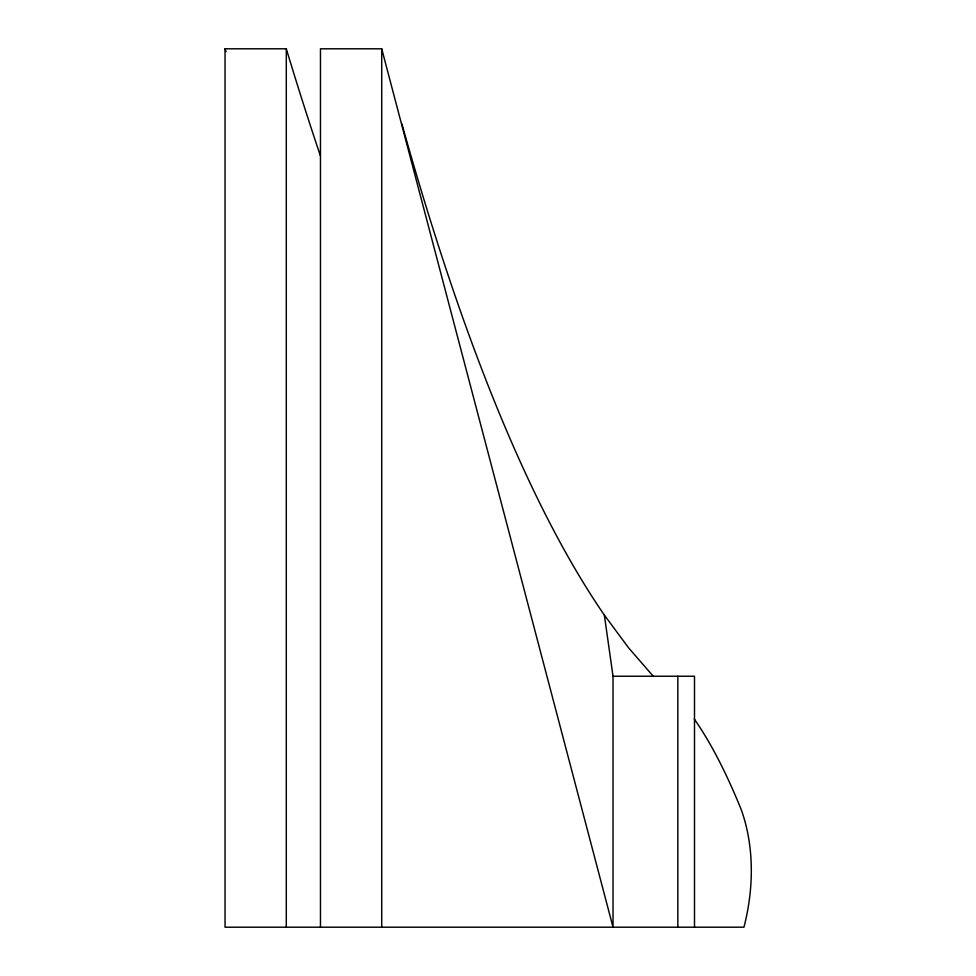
<?xml version="1.0" encoding="UTF-8"?>
<svg xmlns="http://www.w3.org/2000/svg" width="976" height="976" viewBox="0 0 976 976"><rect width="100%" height="100%" fill="white"/><g stroke="black" fill="none" stroke-linecap="round" stroke-linejoin="round"><path stroke-width="1.46" d="M694.278 719.019A1233.945 267.595 90 0 1 741.296 809.812C754.619 847.046 753.753 889.221 743.956 927.2L225.041 927.2L225.041 48.8L286.297 48.8A3729.918 808.897 90 0 0 320.348 155.66M401.88 123.867A3731.236 720.105 -89.4 0 0 604.351 615.087L613.026 676.234L613.026 927.2L381.714 48.8L320.47 48.8L320.47 927.2M613.026 676.234L694.497 676.234L694.497 927.2M653.249 676.234L628.666 647.93L604.351 615.087M225.041 48.8L226.066 51.63M677.844 676.234L677.844 927.2M381.714 48.8L381.714 927.2M286.297 48.8L286.297 927.2"/></g></svg>
